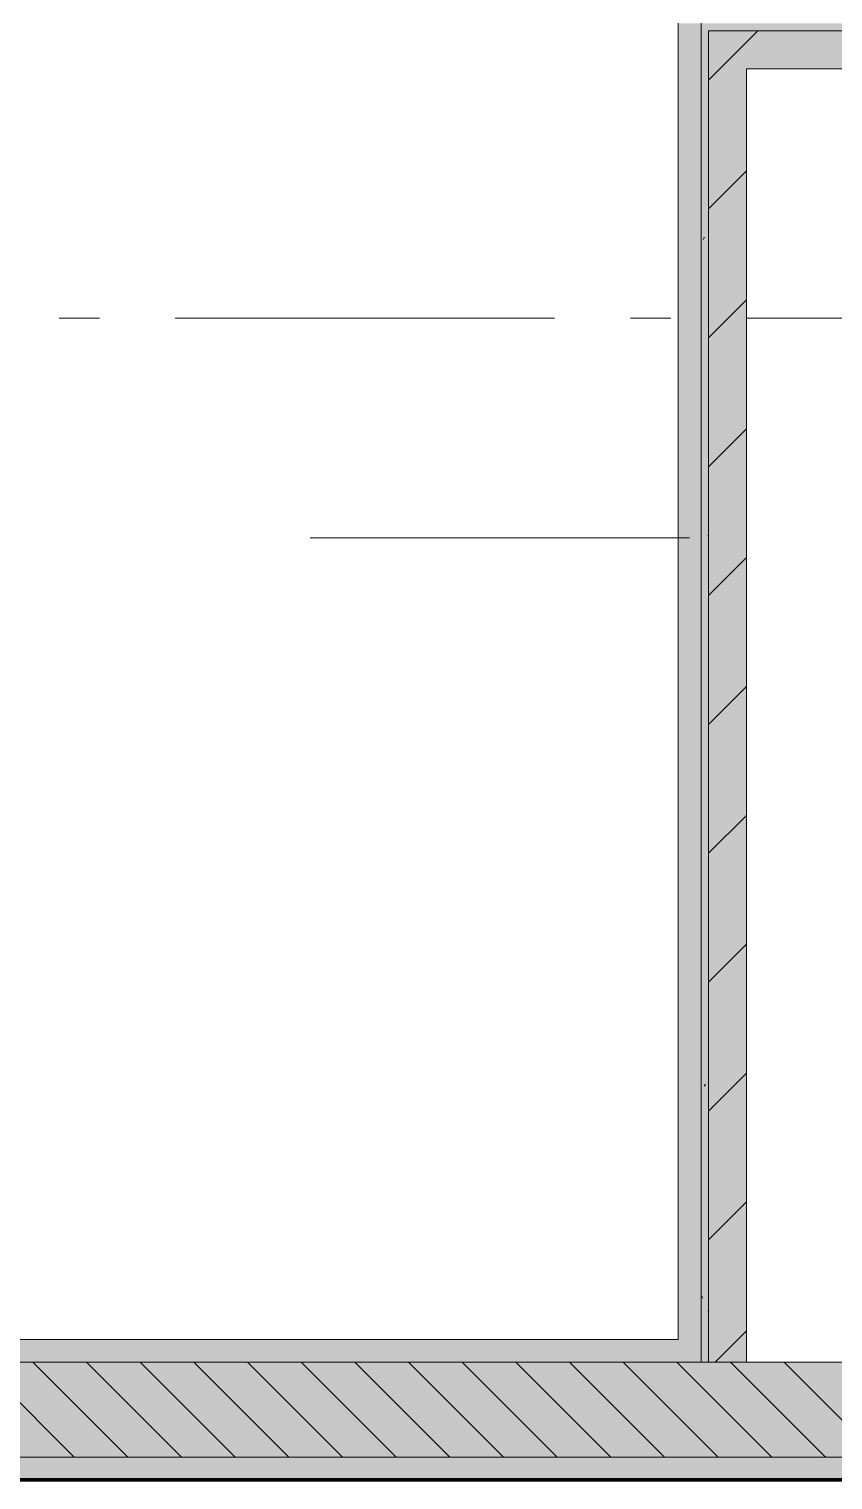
# Model space of a CAD drawing. Header units: millimetres. Extents: x -537608 to 253996, y -217170 to 186033.
# Drawn here: x -365455 to -363336, y -174660 to -170838 of the extents above; entities that cross this region are included whole.
import ezdxf

# ---------------------------------------------------------------- set-up
doc = ezdxf.new("R2010")
doc.units = ezdxf.units.MM
doc.layers.add('16) Лак 1.6м', color=160, linetype='Continuous', lineweight=90)
doc.layers.add('PDF _Геометрия', color=7, linetype='Continuous')
doc.layers.add('PDF _Сплошная заливка', color=7, linetype='Continuous', true_color=0xffffff)

msp = doc.modelspace()

# ---------------------------------------------------------------- hatches: boundary and pattern name
at = {"layer": 'PDF _Сплошная заливка', "true_color": 0x56bc34, "transparency": 33554559}
for points in [[(-363744.009, -174289.6424), (-363684.0104, -174289.6424), (-363684.0104, -170822.8796), (-363744.009, -170822.8796), (-363744.009, -173951.8175)], [(-363684.0104, -174349.6432), (-363684.0104, -174289.6424), (-367726.2002, -174289.6424), (-367726.2002, -174349.6432), (-366809.8165, -174349.6432)], [(-362676.2037, -174659.6428), (-362676.2037, -174599.6432), (-367666.2017, -174599.6432), (-367666.2017, -174659.6428), (-363436.7393, -174659.6428)]]:
    msp.add_hatch(color=85, dxfattribs=at).paths.add_polyline_path(points)
at = {"layer": 'PDF _Сплошная заливка', "transparency": 33554559}
h = msp.add_hatch(color=256, dxfattribs=at)
h.paths.add_polyline_path([(-360781.1988, -170842.8792), (-360426.2024, -170842.8792), (-360426.2024, -170822.8796), (-360781.1988, -170822.8796)], flags=0)
h.paths.add_polyline_path([(-360881.1992, -170842.8792), (-360881.1992, -170822.8796), (-363684.0104, -170822.8796), (-363684.0104, -170842.8792), (-361750.2006, -170842.8792)], flags=0)
for points in [[(-363684.0104, -174349.6432), (-363664.0138, -174349.6432), (-363664.0138, -170842.8792), (-363684.0104, -170842.8792), (-363684.0104, -174289.6424)], [(-361750.2006, -170942.8797), (-360426.2024, -170942.8797), (-360426.2024, -170842.8792), (-363664.0138, -170842.8792), (-363664.0138, -170942.8797), (-361862.3352, -170942.8797)]]:
    msp.add_hatch(color=256, dxfattribs=at).paths.add_polyline_path(points)
h = msp.add_hatch(color=256, dxfattribs=at)
h.paths.add_polyline_path([(-360906.9313, -174599.6432), (-360676.2034, -174599.6432), (-360676.2034, -174349.6432), (-361226.2059, -174349.6432), (-361226.2059, -174599.6432), (-361221.2024, -174599.6432)], flags=0)
h.paths.add_polyline_path([(-362481.2062, -174599.6432), (-362476.2028, -174599.6432), (-362476.2028, -174349.6432), (-367726.2002, -174349.6432), (-367726.2002, -174599.6432), (-362676.2037, -174599.6432)], flags=0)

# ---------------------------------------------------------------- linework, layer by layer
at = {"layer": '16) Лак 1.6м'}
msp.add_line((-367666.2017, -174659.6428), (-362676.2037, -174659.6428), dxfattribs=at)
at = {"layer": 'PDF _Геометрия', "lineweight": 9}
for p, q in [((-363744.009, -170822.8796), (-363744.009, -174289.6424)), ((-363684.0104, -170822.8796), (-363684.0104, -170842.8792)), ((-363684.0104, -170822.8796), (-363684.0104, -170842.8792)), ((-363684.0104, -170842.8792), (-363684.0104, -170942.8797)), ((-363664.0138, -170942.8797), (-363664.0138, -170842.8792)), ((-363664.0138, -170842.8792), (-360881.1992, -170842.8792)), ((-363634.2255, -170942.8797), (-363534.2251, -170842.8792)), ((-363684.0104, -174289.6424), (-363684.0104, -170942.8797)), ((-363684.0104, -170942.8797), (-363684.0104, -174289.6424)), ((-363664.0138, -170972.665), (-363634.2255, -170942.8797)), ((-363664.0138, -174349.6432), (-363664.0138, -170942.8797)), ((-363564.0133, -174349.6432), (-363564.0133, -170942.8797)), ((-363564.0133, -170942.8797), (-362362.3373, -170942.8797)), ((-363664.0138, -171312.0773), (-363564.0133, -171212.0768)), ((-363664.0138, -171651.4882), (-363564.0133, -171551.4877)), ((-363664.0138, -171990.8993), (-363564.0133, -171890.8999)), ((-363714.014, -172177.9739), (-364714.0099, -172177.9739)), ((-363664.0138, -172330.3105), (-363564.0133, -172230.3111)), ((-363664.0138, -172669.7222), (-363564.0133, -172569.7222)), ((-363664.0138, -173009.1339), (-363564.0133, -172909.1334)), ((-363664.0138, -173348.5456), (-363564.0133, -173248.544)), ((-363664.0138, -173687.9562), (-363564.0133, -173587.9574)), ((-363664.0138, -174027.3674), (-363564.0133, -173927.368)), ((-363744.009, -174289.6424), (-367666.2017, -174289.6424)), ((-363684.0104, -174349.6432), (-363684.0104, -174289.6424)), ((-363684.0104, -174289.6424), (-363684.0104, -174349.6432)), ((-363646.8763, -174349.6432), (-363564.0133, -174266.7792)), ((-367726.2002, -174349.6432), (-363684.0104, -174349.6432)), ((-367726.2002, -174349.6432), (-363684.0104, -174349.6432)), ((-365336.2224, -174599.6432), (-365586.2235, -174349.6432)), ((-365194.7991, -174599.6432), (-365444.8002, -174349.6432)), ((-365053.3758, -174599.6432), (-365303.3769, -174349.6432)), ((-364911.9525, -174599.6432), (-365161.9536, -174349.6432)), ((-364770.5378, -174599.6432), (-365020.5389, -174349.6432)), ((-364629.1145, -174599.6432), (-364879.1156, -174349.6432)), ((-364487.6912, -174599.6432), (-364737.6923, -174349.6432)), ((-364346.2679, -174599.6432), (-364596.269, -174349.6432)), ((-364204.8532, -174599.6432), (-364454.8458, -174349.6432)), ((-364063.43, -174599.6432), (-364313.4311, -174349.6432)), ((-363922.0067, -174599.6432), (-364172.0077, -174349.6432)), ((-363780.5833, -174599.6432), (-364030.5845, -174349.6432)), ((-363639.1601, -174599.6432), (-363889.1612, -174349.6432)), ((-363497.7454, -174599.6432), (-363747.7465, -174349.6432)), ((-363684.0104, -174349.6432), (-363664.0138, -174349.6432)), ((-363564.0133, -174349.6432), (-363664.0138, -174349.6432)), ((-363356.3221, -174599.6432), (-363606.3232, -174349.6432)), ((-363296.203, -174349.6432), (-363564.0133, -174349.6432)), ((-363214.8988, -174599.6432), (-363464.8999, -174349.6432)), ((-362676.2037, -174599.6432), (-367666.2017, -174599.6432)), ((-367666.2017, -174599.6432), (-362676.2037, -174599.6432))]:
    msp.add_line(p, q, dxfattribs=at)
at = {"layer": 'PDF _Геометрия', "color": 8, "lineweight": 9, "true_color": 0x787878}
for p, q in [((-363675.3555, -171386.267), (-363678.7142, -171392.073)), ((-363664.0138, -172174.7417), (-363665.9515, -172171.3762)), ((-363672.6859, -173616.843), (-363676.0445, -173622.6506)), ((-363678.8864, -174180.9828), (-363682.2364, -174175.1763)), ((-363664.0138, -174211.4148), (-363666.072, -174214.9909))]:
    msp.add_line(p, q, dxfattribs=at)
at = {"layer": 'PDF _Геометрия', "color": 253, "lineweight": 9, "true_color": 0xaaaaaa}
for p, q in [((-365269.8683, -171599.6415), (-365375.6989, -171599.6415)), ((-364069.863, -171599.6415), (-365069.8674, -171599.6415)), ((-363764.0314, -171599.6415), (-363869.8621, -171599.6415)), ((-362564.0262, -171599.6415), (-363564.0305, -171599.6415)), ((-365159.8609, -174599.6432), (-365265.7002, -174599.6432)), ((-363959.8642, -174599.6432), (-364959.86, -174599.6432)), ((-363654.0327, -174599.6432), (-363759.8633, -174599.6432)), ((-362454.0274, -174599.6432), (-363454.0318, -174599.6432))]:
    msp.add_line(p, q, dxfattribs=at)
at = {"layer": 'PDF _Сплошная заливка', "lineweight": 35, "transparency": 33554559}
msp.add_solid([(-363564.0133, -174349.6432), (-363564.0133, -170942.8797), (-363664.0138, -174349.6432), (-363664.0138, -170942.8797)], dxfattribs=at)

doc.saveas('drawing.dxf')
